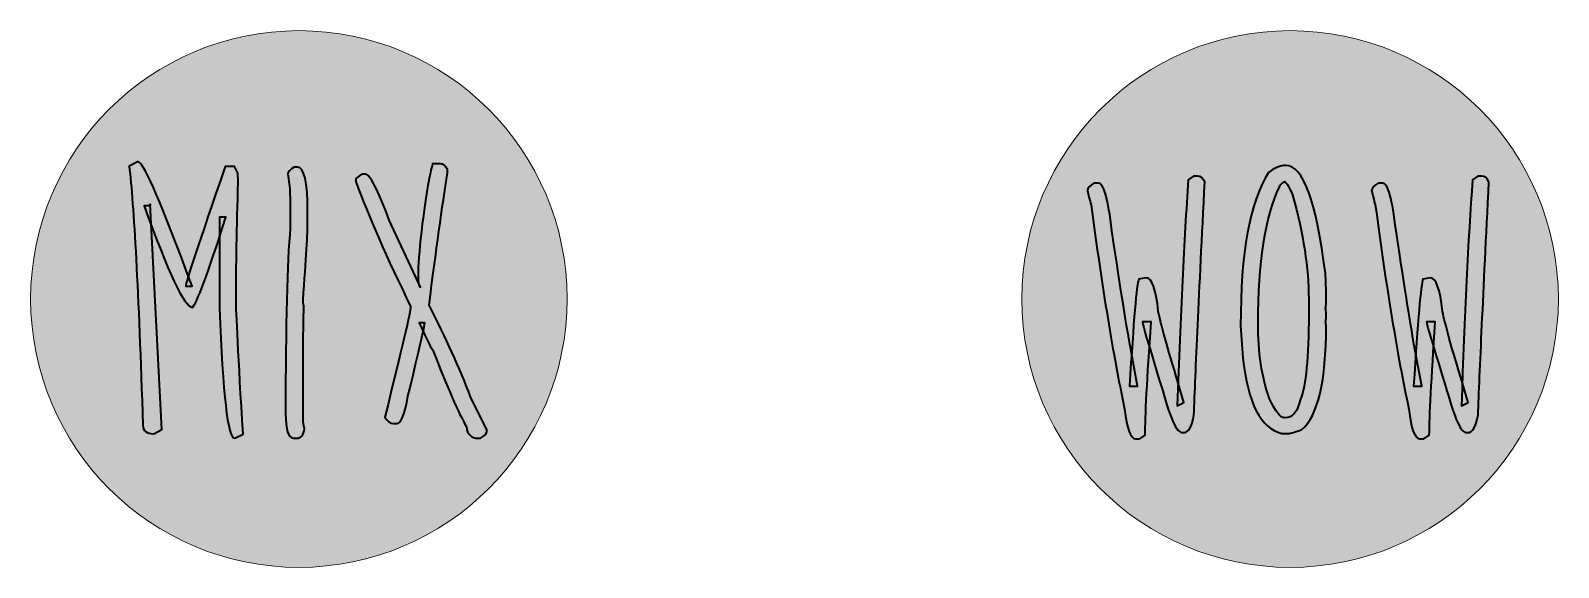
# Model space of a CAD drawing. Header units: centimetres. Extents: x 17 to 45.4, y -31.1 to -20.1.
# Drawn here: x 16.98 to 23.78, y -31.11 to -28.73 of the extents above; entities that cross this region are included whole.
import ezdxf

# ---------------------------------------------------------------- set-up
doc = ezdxf.new("R2010")
doc.units = ezdxf.units.CM
doc.header["$MEASUREMENT"] = 0
doc.layers.add('Laag 1', color=7, linetype='Continuous', lineweight=0)

# ---------------------------------------------------------------- blocks, each defined once
blk = doc.blocks.new('Block_6')
at = {"layer": 'Laag 1', "color": 7, "lineweight": 35, "true_color": 0xffffff}
for points, knots in [([(17.4568, -29.3091), (17.4838, -29.3177), (17.5636, -29.5023), (17.6962, -29.8629), (17.6962, -29.8629), (17.6678, -29.8629), (17.6678, -29.8629), (17.6678, -29.8479), (17.7264, -29.6705), (17.8435, -29.3306), (17.8435, -29.3306), (17.8849, -29.3306), (17.8849, -29.3306), (17.8849, -29.3306), (17.9004, -29.3607), (17.9004, -29.3607), (17.9004, -29.3607), (17.9012, -29.3986), (17.9012, -29.3986), (17.8949, -29.6042), (17.8918, -29.7779), (17.8918, -29.9197), (17.8918, -29.9743), (17.9021, -30.1746), (17.9228, -30.5209), (17.9228, -30.5209), (17.8857, -30.539), (17.8857, -30.539), (17.8547, -30.539), (17.8323, -30.346), (17.8186, -29.9602), (17.8186, -29.9602), (17.8186, -29.5562), (17.8186, -29.5562), (17.8186, -29.5562), (17.847, -29.5562), (17.847, -29.5562), (17.7654, -29.8095), (17.7157, -29.9433), (17.698, -29.9576), (17.6612, -29.9553), (17.5897, -29.8046), (17.4835, -29.5054), (17.4835, -29.5054), (17.5102, -29.5054), (17.5102, -29.5054), (17.5102, -29.5054), (17.5102, -29.4985), (17.5102, -29.4985), (17.5102, -29.4985), (17.561, -30.5002), (17.561, -30.5002), (17.561, -30.5002), (17.5257, -30.5192), (17.5257, -30.5192), (17.4935, -30.5192), (17.4775, -30.5065), (17.4775, -30.4813), (17.4574, -29.8813), (17.437, -29.4974), (17.4163, -29.3297), (17.4163, -29.3297), (17.4568, -29.3091), (17.4568, -29.3091)], [0, 0, 0, 0, 1, 1, 1, 2, 2, 2, 3, 3, 3, 4, 4, 4, 5, 5, 5, 6, 6, 6, 7, 7, 7, 8, 8, 8, 9, 9, 9, 10, 10, 10, 11, 11, 11, 12, 12, 12, 13, 13, 13, 14, 14, 14, 15, 15, 15, 16, 16, 16, 17, 17, 17, 18, 18, 18, 19, 19, 19, 20, 20, 20, 21, 21, 21, 21]), ([(18.151, -29.3332), (18.151, -29.3332), (18.1648, -29.3332), (18.1648, -29.3332), (18.1952, -29.3332), (18.2104, -29.3998), (18.2104, -29.533), (18.2104, -29.533), (18.2104, -29.5778), (18.2104, -29.5778), (18.2104, -29.6232), (18.2035, -29.7394), (18.1898, -29.9266), (18.1898, -29.9341), (18.1909, -29.9424), (18.1932, -29.9516), (18.1909, -30.0727), (18.1898, -30.1686), (18.1898, -30.2392), (18.1898, -30.2392), (18.1898, -30.4632), (18.1898, -30.4632), (18.1898, -30.4666), (18.192, -30.4778), (18.1966, -30.4968), (18.192, -30.5249), (18.1803, -30.539), (18.1613, -30.539), (18.1613, -30.539), (18.1476, -30.539), (18.1476, -30.539), (18.124, -30.539), (18.1122, -30.5022), (18.1122, -30.4287), (18.1122, -30.0297), (18.1191, -29.7549), (18.1329, -29.6045), (18.1329, -29.6045), (18.1329, -29.5089), (18.1329, -29.5089), (18.1329, -29.4561), (18.1295, -29.4081), (18.1226, -29.365), (18.1226, -29.3553), (18.1321, -29.3447), (18.151, -29.3332)], [0, 0, 0, 0, 1, 1, 1, 2, 2, 2, 3, 3, 3, 4, 4, 4, 5, 5, 5, 6, 6, 6, 7, 7, 7, 8, 8, 8, 9, 9, 9, 10, 10, 10, 11, 11, 11, 12, 12, 12, 13, 13, 13, 14, 14, 14, 15, 15, 15, 15]), ([(18.8004, -29.3194), (18.8136, -29.3194), (18.8242, -29.3275), (18.8323, -29.3435), (18.8323, -29.3435), (18.8323, -29.3582), (18.8323, -29.3582), (18.8093, -29.508), (18.782, -29.7044), (18.7504, -29.9473), (18.8245, -30.0902), (18.8859, -30.226), (18.9348, -30.3547), (18.9348, -30.3547), (19.008, -30.5011), (19.008, -30.5011), (19.008, -30.5011), (19.008, -30.508), (19.008, -30.508), (19.008, -30.5172), (18.9985, -30.5275), (18.9795, -30.539), (18.9795, -30.539), (18.9692, -30.539), (18.9692, -30.539), (18.9382, -30.539), (18.9207, -30.522), (18.9167, -30.4881), (18.8822, -30.4279), (18.8323, -30.3142), (18.7668, -30.1471), (18.7634, -30.1465), (18.7432, -30.1061), (18.7065, -30.0256), (18.7065, -30.0256), (18.7324, -30.0256), (18.7324, -30.0256), (18.7255, -30.0635), (18.7002, -30.1724), (18.6566, -30.3521), (18.6428, -30.433), (18.6264, -30.4735), (18.6075, -30.4735), (18.6075, -30.4735), (18.5903, -30.4735), (18.5903, -30.4735), (18.5782, -30.4735), (18.5661, -30.464), (18.5541, -30.4451), (18.6304, -30.1367), (18.6686, -29.9728), (18.6686, -29.9533), (18.563, -29.7374), (18.4814, -29.5523), (18.424, -29.3978), (18.424, -29.3978), (18.424, -29.384), (18.424, -29.384), (18.424, -29.384), (18.4507, -29.3642), (18.4507, -29.3642), (18.4507, -29.3642), (18.4662, -29.3642), (18.4662, -29.3642), (18.4863, -29.3642), (18.5219, -29.4325), (18.573, -29.5692), (18.573, -29.5692), (18.7117, -29.8672), (18.7117, -29.8672), (18.6956, -29.8672), (18.6985, -29.7736), (18.7203, -29.5864), (18.7387, -29.448), (18.7539, -29.359), (18.766, -29.3194), (18.766, -29.3194), (18.8004, -29.3194), (18.8004, -29.3194)], [0, 0, 0, 0, 1, 1, 1, 2, 2, 2, 3, 3, 3, 4, 4, 4, 5, 5, 5, 6, 6, 6, 7, 7, 7, 8, 8, 8, 9, 9, 9, 10, 10, 10, 11, 11, 11, 12, 12, 12, 13, 13, 13, 14, 14, 14, 15, 15, 15, 16, 16, 16, 17, 17, 17, 18, 18, 18, 19, 19, 19, 20, 20, 20, 21, 21, 21, 22, 22, 22, 23, 23, 23, 24, 24, 24, 25, 25, 25, 26, 26, 26, 26])]:
    blk.add_open_spline(points, degree=3, knots=knots, dxfattribs=at)
blk = doc.blocks.new('Block_5')
at = {"layer": 'Laag 1', "true_color": 0xb63e73, "transparency": 33554687}
h = blk.add_hatch(color=235, dxfattribs=at)
h.dxf.hatch_style = 2
edge = h.paths.add_edge_path()
edge.add_arc((18.1713, -29.92), 1.1934, 0, 360)
at = {"layer": 'Laag 1'}
blk.add_circle((18.1713, -29.92), 1.1934, dxfattribs=at)
blk.add_blockref('Block_6', (0, 0), dxfattribs=at)
blk = doc.blocks.new('Block_13')
at = {"layer": 'Laag 1', "color": 7, "lineweight": 35, "true_color": 0xffffff}
for points, knots in [([(22.5616, -29.3257), (22.6397, -29.3257), (22.6986, -29.4859), (22.7382, -29.8063), (22.7405, -29.8367), (22.7416, -29.8752), (22.7416, -29.9217), (22.7416, -29.9217), (22.7416, -29.9355), (22.7416, -29.9355), (22.7416, -29.9446), (22.7408, -29.9538), (22.739, -29.963), (22.7408, -29.9653), (22.7416, -29.9745), (22.7416, -29.9906), (22.7416, -29.9906), (22.7416, -29.994), (22.7416, -29.994), (22.7416, -30.0101), (22.7408, -30.0193), (22.739, -30.0216), (22.7408, -30.0308), (22.7416, -30.0365), (22.7416, -30.0388), (22.7416, -30.2857), (22.7055, -30.4396), (22.6331, -30.5004), (22.6038, -30.512), (22.5834, -30.5177), (22.572, -30.5177), (22.572, -30.5177), (22.5444, -30.5177), (22.5444, -30.5177), (22.4508, -30.4953), (22.3931, -30.383), (22.3713, -30.1809), (22.3713, -30.1809), (22.3609, -30.0397), (22.3609, -30.0397), (22.3609, -29.7136), (22.4026, -29.4859), (22.4858, -29.3567), (22.5134, -29.336), (22.5386, -29.3257), (22.5616, -29.3257)], [0, 0, 0, 0, 1, 1, 1, 2, 2, 2, 3, 3, 3, 4, 4, 4, 5, 5, 5, 6, 6, 6, 7, 7, 7, 8, 8, 8, 9, 9, 9, 10, 10, 10, 11, 11, 11, 12, 12, 12, 13, 13, 13, 14, 14, 14, 15, 15, 15, 15]), ([(22.1517, -29.3739), (22.1517, -29.3739), (22.1697, -29.3739), (22.1697, -29.3739), (22.1829, -29.3739), (22.1936, -29.3822), (22.2016, -29.3989), (22.1763, -29.9007), (22.1603, -30.2467), (22.1534, -30.4367), (22.1442, -30.4884), (22.129, -30.5142), (22.1077, -30.5142), (22.1077, -30.5142), (22.1008, -30.5142), (22.1008, -30.5142), (22.0773, -30.5142), (22.0486, -30.4522), (22.0147, -30.3282), (21.9544, -30.1335), (21.9243, -30.0314), (21.9243, -30.0216), (21.9243, -30.0216), (21.963, -30.0216), (21.963, -30.0216), (21.9452, -30.2771), (21.9363, -30.445), (21.9363, -30.5254), (21.9363, -30.5254), (21.9122, -30.5418), (21.9122, -30.5418), (21.9122, -30.5418), (21.8941, -30.5418), (21.8941, -30.5418), (21.8717, -30.5418), (21.8554, -30.4976), (21.845, -30.4092), (21.7945, -30.172), (21.7448, -29.8694), (21.696, -29.5014), (21.6949, -29.5014), (21.6894, -29.4801), (21.6797, -29.4376), (21.6797, -29.4273), (21.6891, -29.4164), (21.7081, -29.4049), (21.7081, -29.4049), (21.7288, -29.4049), (21.7288, -29.4049), (21.7523, -29.4049), (21.7721, -29.4755), (21.7882, -29.6168), (21.8295, -29.8884), (21.8571, -30.0615), (21.8709, -30.1361), (21.8709, -30.1361), (21.9027, -30.3075), (21.9027, -30.3075), (21.9027, -30.3075), (21.8666, -30.3075), (21.8666, -30.3075), (21.8849, -30.0141), (21.8987, -29.8554), (21.9079, -29.8312), (21.9079, -29.8312), (21.9398, -29.8252), (21.9398, -29.8252), (21.9662, -29.8252), (21.9846, -29.8752), (21.9949, -29.9751), (22.0058, -30.0296), (22.0354, -30.1359), (22.0836, -30.2937), (22.0836, -30.2937), (22.1086, -30.3799), (22.1086, -30.3799), (22.1086, -30.3799), (22.0793, -30.3945), (22.0793, -30.3945), (22.0931, -29.9886), (22.1095, -29.6535), (22.1284, -29.3894), (22.1284, -29.3894), (22.1517, -29.3739), (22.1517, -29.3739)], [0, 0, 0, 0, 1, 1, 1, 2, 2, 2, 3, 3, 3, 4, 4, 4, 5, 5, 5, 6, 6, 6, 7, 7, 7, 8, 8, 8, 9, 9, 9, 10, 10, 10, 11, 11, 11, 12, 12, 12, 13, 13, 13, 14, 14, 14, 15, 15, 15, 16, 16, 16, 17, 17, 17, 18, 18, 18, 19, 19, 19, 20, 20, 20, 21, 21, 21, 22, 22, 22, 23, 23, 23, 24, 24, 24, 25, 25, 25, 26, 26, 26, 27, 27, 27, 28, 28, 28, 28]), ([(22.4385, -30.0285), (22.4385, -30.1565), (22.4554, -30.2685), (22.4893, -30.3644), (22.5174, -30.4207), (22.5392, -30.4488), (22.5547, -30.4488), (22.5547, -30.4488), (22.5582, -30.4488), (22.5582, -30.4488), (22.5926, -30.4488), (22.6156, -30.4209), (22.6271, -30.3652), (22.6518, -30.3067), (22.6641, -30.1806), (22.6641, -29.9871), (22.6641, -29.9871), (22.6641, -29.9182), (22.6641, -29.9182), (22.6641, -29.7845), (22.6403, -29.6309), (22.5926, -29.4574), (22.5771, -29.423), (22.5656, -29.4032), (22.5582, -29.398), (22.5455, -29.4026), (22.5375, -29.4101), (22.5341, -29.4204), (22.4703, -29.5554), (22.4385, -29.758), (22.4385, -30.0285)], [0, 0, 0, 0, 1, 1, 1, 2, 2, 2, 3, 3, 3, 4, 4, 4, 5, 5, 5, 6, 6, 6, 7, 7, 7, 8, 8, 8, 9, 9, 9, 10, 10, 10, 10]), ([(23.416, -29.3739), (23.416, -29.3739), (23.4341, -29.3739), (23.4341, -29.3739), (23.4473, -29.3739), (23.4579, -29.3822), (23.466, -29.3989), (23.4407, -29.9007), (23.4246, -30.2467), (23.4177, -30.4367), (23.4085, -30.4884), (23.3933, -30.5142), (23.3721, -30.5142), (23.3721, -30.5142), (23.3652, -30.5142), (23.3652, -30.5142), (23.3416, -30.5142), (23.3129, -30.4522), (23.2791, -30.3282), (23.2188, -30.1335), (23.1886, -30.0314), (23.1886, -30.0216), (23.1886, -30.0216), (23.2274, -30.0216), (23.2274, -30.0216), (23.2096, -30.2771), (23.2007, -30.445), (23.2007, -30.5254), (23.2007, -30.5254), (23.1766, -30.5418), (23.1766, -30.5418), (23.1766, -30.5418), (23.1585, -30.5418), (23.1585, -30.5418), (23.1361, -30.5418), (23.1197, -30.4976), (23.1094, -30.4092), (23.0589, -30.172), (23.0092, -29.8694), (22.9604, -29.5014), (22.9592, -29.5014), (22.9538, -29.4801), (22.944, -29.4376), (22.944, -29.4273), (22.9535, -29.4164), (22.9724, -29.4049), (22.9724, -29.4049), (22.9931, -29.4049), (22.9931, -29.4049), (23.0166, -29.4049), (23.0365, -29.4755), (23.0525, -29.6168), (23.0939, -29.8884), (23.1214, -30.0615), (23.1352, -30.1361), (23.1352, -30.1361), (23.1671, -30.3075), (23.1671, -30.3075), (23.1671, -30.3075), (23.1309, -30.3075), (23.1309, -30.3075), (23.1493, -30.0141), (23.1631, -29.8554), (23.1723, -29.8312), (23.1723, -29.8312), (23.2041, -29.8252), (23.2041, -29.8252), (23.2305, -29.8252), (23.2489, -29.8752), (23.2593, -29.9751), (23.2702, -30.0296), (23.2997, -30.1359), (23.348, -30.2937), (23.348, -30.2937), (23.3729, -30.3799), (23.3729, -30.3799), (23.3729, -30.3799), (23.3437, -30.3945), (23.3437, -30.3945), (23.3574, -29.9886), (23.3738, -29.6535), (23.3927, -29.3894), (23.3927, -29.3894), (23.416, -29.3739), (23.416, -29.3739)], [0, 0, 0, 0, 1, 1, 1, 2, 2, 2, 3, 3, 3, 4, 4, 4, 5, 5, 5, 6, 6, 6, 7, 7, 7, 8, 8, 8, 9, 9, 9, 10, 10, 10, 11, 11, 11, 12, 12, 12, 13, 13, 13, 14, 14, 14, 15, 15, 15, 16, 16, 16, 17, 17, 17, 18, 18, 18, 19, 19, 19, 20, 20, 20, 21, 21, 21, 22, 22, 22, 23, 23, 23, 24, 24, 24, 25, 25, 25, 26, 26, 26, 27, 27, 27, 28, 28, 28, 28])]:
    blk.add_open_spline(points, degree=3, knots=knots, dxfattribs=at)
blk = doc.blocks.new('Block_12')
at = {"layer": 'Laag 1', "true_color": 0xee731e, "transparency": 33554687}
h = blk.add_hatch(color=30, dxfattribs=at)
h.dxf.hatch_style = 2
edge = h.paths.add_edge_path()
edge.add_arc((22.5814, -29.92), 1.1934, 0, 360)
at = {"layer": 'Laag 1'}
blk.add_circle((22.5814, -29.92), 1.1934, dxfattribs=at)
blk.add_blockref('Block_13', (0, 0), dxfattribs=at)

msp = doc.modelspace()

# ---------------------------------------------------------------- block references
at = {"layer": 'Laag 1'}
for name in ['Block_5', 'Block_12']:
    msp.add_blockref(name, (0, 0), dxfattribs=at)

doc.saveas('drawing.dxf')
